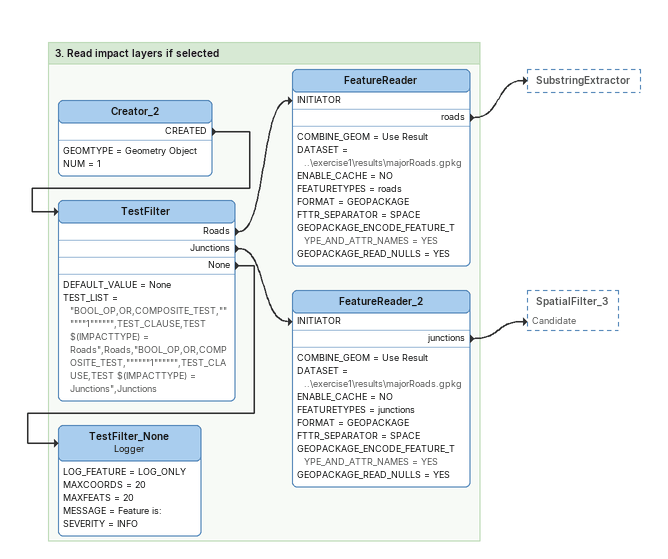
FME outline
Bookmark: 3. Read impact layers if selected
Creator_2
    GEOMTYPE = Geometry Object
    NUM = 1
    CREATED -> TestFilter
TestFilter
    DEFAULT_VALUE = None
    TEST_LIST = "BOOL_OP,OR,COMPOSITE_TEST,""""""1"""""",TEST_CLAUSE,TEST $(IMPACTTYPE) = Roads",Roads,"BOOL_OP,OR,COMPOSITE_TEST,""""""1"""""",TEST_CLAUSE,TEST $(IMPACTTYPE) = Junctions",Junctions
    Roads -> FeatureReader [INITIATOR]
    Junctions -> FeatureReader_2 [INITIATOR]
    None -> TestFilter_None
FeatureReader
    COMBINE_GEOM = Use Result
    DATASET = ..\exercise1\results\majorRoads.gpkg
    ENABLE_CACHE = NO
    FEATURETYPES = roads
    FORMAT = GEOPACKAGE
    FTTR_SEPARATOR = SPACE
    GEOPACKAGE_ENCODE_FEATURE_TYPE_AND_ATTR_NAMES = YES
    GEOPACKAGE_READ_NULLS = YES
    roads -> SubstringExtractor
FeatureReader_2
    COMBINE_GEOM = Use Result
    DATASET = ..\exercise1\results\majorRoads.gpkg
    ENABLE_CACHE = NO
    FEATURETYPES = junctions
    FORMAT = GEOPACKAGE
    FTTR_SEPARATOR = SPACE
    GEOPACKAGE_ENCODE_FEATURE_TYPE_AND_ATTR_NAMES = YES
    GEOPACKAGE_READ_NULLS = YES
    junctions -> SpatialFilter_3 [Candidate]
TestFilter_None: Logger
    LOG_FEATURE = LOG_ONLY
    MAXCOORDS = 20
    MAXFEATS = 20
    MESSAGE = Feature is:
    SEVERITY = INFO
